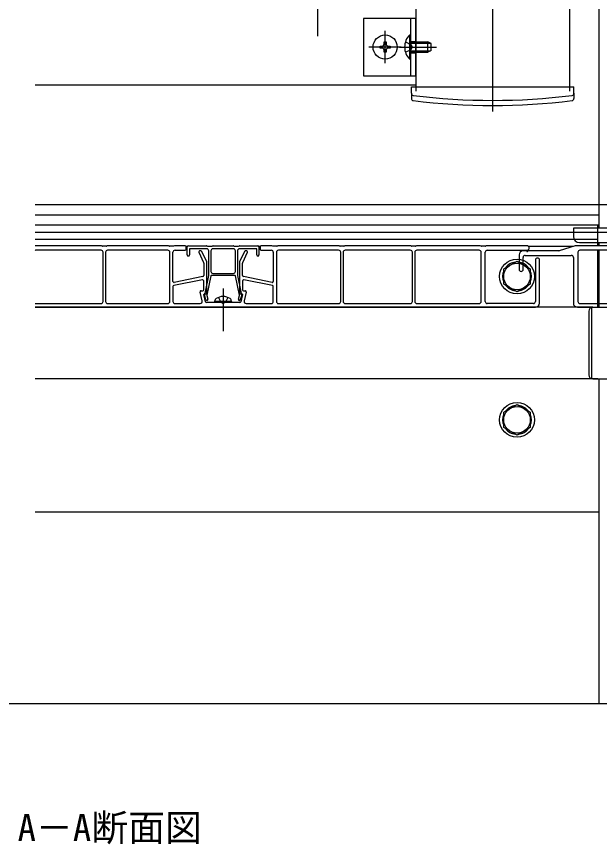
# Model space of a CAD drawing. Units: millimetres, scale not verified. Extents: x -1050 to 1050, y -1565 to 1555.
# Drawn here: x 164.2 to 448.8, y 135.8 to 540 of the extents above; entities that cross this region are included whole.
import ezdxf
from ezdxf.enums import TextEntityAlignment as Align

# ---------------------------------------------------------------- set-up
doc = ezdxf.new("R2010")
doc.units = ezdxf.units.MM
doc.header["$LTSCALE"] = 8
for name, color, linetype in [('0-1_USER1', 3, 'Continuous'), ('0-4_YKK_12', 2, 'Continuous'), ('0-5_YKK_13', 4, 'Continuous'), ('0-9_YSS_K', 3, 'Continuous')]:
    doc.layers.add(name, color=color, linetype=linetype)
doc.styles.add('ＭＳ ゴシック', font='')
doc.styles.get('ＭＳ ゴシック').set_extended_font_data('MS Gothic')

msp = doc.modelspace()

# ---------------------------------------------------------------- linework, layer by layer
at = {"layer": '0-4_YKK_12'}
for p, q in [((396.68, 1091.467), (396.68, 493.593)), ((359.18, 1079.467), (359.18, 505.593)), ((434.18, 1079.467), (434.18, 505.593)), ((448.58, 768.529), (448.58, 436.593)), ((173.309, 506.593), (359.18, 506.593)), ((359.18, 505.593), (359.18, 503.593)), ((434.18, 505.593), (434.18, 503.593)), ((588.309, 448.093), (173.309, 448.093)), ((448.58, 443.093), (173.309, 443.093)), ((448.58, 443.093), (173.309, 443.093)), ((448.58, 438.093), (173.309, 438.093)), ((448.58, 429.593), (448.58, 428.093)), ((247.622, 427.793), (247.038, 427.793)), ((283.122, 427.793), (282.538, 427.793)), ((436.12, 427.793), (414.235, 427.793)), ((448.08, 398.093), (448.08, 425.893)), ((448.58, 425.893), (448.58, 398.093)), ((445.58, 398.093), (173.309, 398.093)), ((445.08, 363.093), (445.08, 398.093)), ((448.08, 363.093), (173.309, 363.093)), ((448.58, 363.093), (448.58, 204.486)), ((448.58, 298.093), (173.309, 298.093))]:
    msp.add_line(p, q, dxfattribs=at)
for points in [[(448.08, 428.093), (448.08, 429.593), (448.08, 436.593), (448.08, 438.093)], [(448.08, 434.593), (436.08, 434.593), (173.309, 434.593)], [(448.08, 431.093), (436.482, 431.093), (173.309, 431.093)]]:
    msp.add_lwpolyline(points, dxfattribs=at)
at = {"layer": '0-5_YKK_13'}
for p, q in [((311.18, 551.536), (311.18, 530.464)), ((356.68, 511.093), (356.68, 539.093)), ((344.18, 517.193), (344.18, 532.993)), ((356.68, 519.193), (356.68, 530.993)), ((356.68, 527.843), (359.18, 527.843)), ((356.68, 527.593), (364.98, 527.593)), ((356.68, 526.938), (366.37, 526.938)), ((366.68, 526.793), (364.98, 527.593)), ((366.68, 523.393), (366.68, 526.793)), ((352.08, 525.093), (336.28, 525.093)), ((342.68, 524.593), (341.68, 524.593)), ((351.18, 525.093), (369.18, 525.093)), ((356.68, 523.247), (366.37, 523.247)), ((356.68, 522.343), (359.18, 522.343)), ((366.68, 523.393), (364.98, 522.593)), ((356.171, 519.193), (356.68, 519.193)), ((356.98, 502.593), (357.032, 505.593)), ((357.032, 505.593), (436.328, 505.593)), ((436.38, 502.593), (436.328, 505.593)), ((356.98, 502.593), (357.026, 499.926)), ((436.38, 502.593), (436.333, 499.926)), ((536.08, 434.593), (436.08, 434.593)), ((439.08, 429.593), (533.08, 429.593)), ((173.51, 428.072), (173.309, 428.012)), ((205.507, 428.093), (173.653, 428.093)), ((205.48, 425.893), (173.68, 425.893)), ((206.01, 427.964), (205.65, 428.072)), ((208.007, 427.943), (206.153, 427.943)), ((206.48, 400.893), (206.48, 424.893)), ((207.68, 424.893), (207.68, 400.893)), ((208.51, 428.072), (208.15, 427.964)), ((238.257, 428.093), (208.653, 428.093)), ((238.08, 425.893), (208.68, 425.893)), ((238.76, 427.964), (238.4, 428.072)), ((240.757, 427.943), (238.903, 427.943)), ((239.08, 400.893), (239.08, 424.893)), ((240.58, 410.703), (240.58, 424.893)), ((241.26, 428.072), (240.9, 427.964)), ((246.58, 428.093), (241.403, 428.093)), ((241.58, 425.893), (246.58, 425.893)), ((247.08, 426.393), (247.08, 427.593)), ((247.58, 423.593), (247.58, 427.593)), ((248.08, 428.093), (257.007, 428.093)), ((248.58, 426.293), (248.58, 423.593)), ((257.08, 426.593), (248.88, 426.593)), ((253.254, 424.886), (255.535, 419.866)), ((254.258, 425.593), (253.709, 425.593)), ((257.035, 420.191), (254.713, 425.3)), ((257.15, 428.072), (257.51, 427.964)), ((257.653, 427.943), (259.507, 427.943)), ((258.08, 413.622), (258.08, 425.593)), ((259.08, 425.593), (259.08, 415.593)), ((259.65, 427.964), (260.01, 428.072)), ((260.153, 428.093), (270.007, 428.093)), ((270.15, 428.072), (270.51, 427.964)), ((270.653, 427.943), (272.507, 427.943)), ((271.08, 415.593), (271.08, 425.593)), ((272.08, 425.593), (272.08, 413.622)), ((272.65, 427.964), (273.01, 428.072)), ((281.28, 426.593), (273.08, 426.593)), ((275.447, 425.299), (273.125, 420.18)), ((273.153, 428.093), (282.08, 428.093)), ((274.625, 419.856), (276.907, 424.886)), ((276.451, 425.593), (275.902, 425.593)), ((281.58, 423.593), (281.58, 426.293)), ((282.58, 427.593), (282.58, 423.593)), ((283.08, 427.593), (283.08, 426.393)), ((288.757, 428.093), (283.58, 428.093)), ((283.58, 425.893), (288.58, 425.893)), ((289.26, 427.964), (288.9, 428.072)), ((291.257, 427.943), (289.403, 427.943)), ((289.58, 424.893), (289.58, 410.703)), ((291.08, 424.893), (291.08, 400.893)), ((291.76, 428.072), (291.4, 427.964)), ((321.507, 428.093), (291.903, 428.093)), ((321.48, 425.893), (292.08, 425.893)), ((322.01, 427.964), (321.65, 428.072)), ((324.007, 427.943), (322.153, 427.943)), ((322.48, 400.893), (322.48, 424.893)), ((323.68, 424.893), (323.68, 400.893)), ((324.51, 428.072), (324.15, 427.964)), ((356.507, 428.093), (324.653, 428.093)), ((356.48, 425.893), (324.68, 425.893)), ((357.01, 427.964), (356.65, 428.072)), ((359.007, 427.943), (357.153, 427.943)), ((357.48, 400.893), (357.48, 424.893)), ((358.68, 424.893), (358.68, 400.893)), ((359.51, 428.072), (359.15, 427.964)), ((390.507, 428.093), (359.653, 428.093)), ((390.08, 425.893), (359.68, 425.893)), ((391.01, 427.964), (390.65, 428.072)), ((391.08, 400.893), (391.08, 424.893)), ((393.007, 427.943), (391.153, 427.943)), ((393.08, 400.893), (393.08, 424.893)), ((393.51, 428.072), (393.15, 427.964)), ((413.48, 428.093), (393.653, 428.093)), ((394.08, 425.893), (413.48, 425.893)), ((413.06, 425.593), (411.58, 425.593)), ((429.004, 425.593), (414.1, 425.593)), ((437.007, 428.07), (429.153, 425.615)), ((469.507, 428.093), (437.156, 428.093)), ((438.28, 424.893), (438.28, 400.893)), ((469.48, 425.893), (439.28, 425.893)), ((409.58, 423.593), (409.58, 416.593)), ((411.58, 416.593), (411.58, 422.393)), ((412.58, 423.393), (435.08, 423.393)), ((417.58, 421.093), (417.58, 400.893)), ((419.58, 400.093), (419.58, 421.093)), ((436.08, 422.393), (436.08, 400.093)), ((255.58, 419.66), (255.58, 413.503)), ((257.08, 404.893), (257.08, 419.984)), ((273.08, 419.974), (273.08, 404.893)), ((274.58, 413.503), (274.58, 419.649)), ((255.178, 413.012), (241.178, 410.212)), ((256.317, 404.776), (258.074, 413.564)), ((259.052, 413.352), (257.159, 403.891)), ((270.814, 413.593), (259.346, 413.593)), ((260.08, 414.593), (270.08, 414.593)), ((273.001, 403.891), (271.108, 413.352)), ((272.086, 413.564), (273.843, 404.776)), ((288.982, 410.212), (274.982, 413.012)), ((254.982, 411.443), (240.982, 408.643)), ((255.58, 406.593), (255.58, 410.953)), ((274.58, 410.953), (274.58, 406.593)), ((289.178, 408.643), (275.178, 411.443)), ((240.58, 408.153), (240.58, 400.893)), ((254.864, 401.124), (253.828, 405.477)), ((254.314, 406.093), (255.08, 406.093)), ((256.489, 400.777), (255.668, 404.223)), ((255.96, 404.593), (256.78, 404.593)), ((256.7, 401.754), (255.994, 404.203)), ((265.08, 407.293), (265.08, 386.393)), ((273.38, 404.593), (274.2, 404.593)), ((274.166, 404.203), (273.46, 401.754)), ((274.492, 404.223), (273.671, 400.777)), ((275.08, 406.093), (275.846, 406.093)), ((276.332, 405.477), (275.296, 401.124)), ((289.58, 400.893), (289.58, 408.153)), ((264.56, 400.393), (256.975, 400.393)), ((257.165, 403.749), (257.66, 402.031)), ((261.08, 400.893), (261.222, 401.695)), ((269.08, 400.893), (261.08, 400.893)), ((261.08, 400.893), (261.168, 400.393)), ((268.992, 400.393), (261.168, 400.393)), ((273.185, 400.393), (265.6, 400.393)), ((269.08, 400.893), (268.939, 401.695)), ((269.08, 400.893), (268.992, 400.393)), ((272.5, 402.031), (272.995, 403.749)), ((173.309, 398.093), (417.58, 398.093)), ((173.68, 399.893), (205.48, 399.893)), ((208.68, 399.893), (238.08, 399.893)), ((241.58, 399.893), (253.891, 399.893)), ((276.269, 399.893), (288.58, 399.893)), ((292.08, 399.893), (321.48, 399.893)), ((324.68, 399.893), (356.48, 399.893)), ((359.68, 399.893), (390.08, 399.893)), ((416.58, 399.893), (394.08, 399.893)), ((438.08, 398.093), (588.309, 398.093)), ((439.28, 399.893), (469.48, 399.893)), ((443.58, 396.093), (443.58, 365.093)), ((445.58, 398.093), (526.58, 398.093)), ((445.58, 363.093), (526.58, 363.093))]:
    msp.add_line(p, q, dxfattribs=at)
for points in [[(359.18, 511.093), (359.18, 539.093), (333.68, 539.093), (333.68, 511.093)], [(408.58, 420.598), (415.08, 416.846), (415.08, 409.34), (408.58, 405.587), (402.08, 409.34), (402.08, 416.846)], [(408.58, 350.598), (415.08, 346.846), (415.08, 339.34), (408.58, 335.587), (402.08, 339.34), (402.08, 346.846)]]:
    msp.add_lwpolyline(points, close=True, dxfattribs=at)
for points in [[(356.171, 519.193), (356.171, 530.993), (356.68, 530.993)], [(341.68, 524.593), (341.68, 525.593), (342.68, 525.593)], [(343.68, 526.593), (343.68, 527.593), (344.68, 527.593), (344.68, 526.593)], [(345.68, 525.593), (346.68, 525.593), (346.68, 524.593), (345.68, 524.593)], [(354.069, 527.593), (356.847, 526.238), (357.456, 525.093)], [(356.68, 522.593), (364.98, 522.593), (364.98, 527.593)], [(344.68, 523.593), (344.68, 522.593), (343.68, 522.593), (343.68, 523.593)], [(354.069, 522.593), (356.847, 523.948), (357.456, 525.093)], [(536.08, 436.593), (436.08, 436.593), (436.08, 432.593)], [(270.08, 426.593), (265.08, 426.593), (260.08, 426.593)], [(262.78, 402.872), (263.935, 400.556), (265.08, 399.947)], [(267.38, 402.872), (266.225, 400.556), (265.08, 399.947)]]:
    msp.add_lwpolyline(points, dxfattribs=at)
for centre, radius in [((344.18, 525.093), 5.9), ((408.58, 413.093), 8.5), ((408.58, 413.093), 6.5), ((408.58, 343.093), 8.5), ((408.58, 343.093), 6.5)]:
    msp.add_circle(centre, radius, dxfattribs=at)
for centre, radius, start, end in [((361.912, 525.093), 8.232, 134.2189, 225.7811), ((342.68, 526.593), 1, 270, 360), ((345.68, 526.593), 1, 180, 270), ((342.68, 523.593), 1, 360, 90), ((345.68, 523.593), 1, 90, 180), ((357.983, 502.439), 1, 181, 262.97773), ((396.68, 816.593), 317.528, 262.97773, 277.02227), ((435.377, 502.439), 1, 277.02227, 359), ((358.026, 499.943), 1, 181, 263.0403), ((396.68, 816.593), 320, 263.0403, 276.9597), ((435.334, 499.943), 1, 276.9597, 359), ((439.08, 432.593), 3, 180, 270), ((173.68, 424.893), 1, 90, 111.75864), ((173.653, 427.593), 0.5, 90, 106.69924), ((205.48, 424.893), 1, 0, 90), ((205.507, 427.593), 0.5, 73.30076, 90), ((206.153, 428.443), 0.5, 253.30076, 270), ((208.68, 424.893), 1, 90, 180), ((208.007, 428.443), 0.5, 270, 286.69924), ((208.653, 427.593), 0.5, 90, 106.69924), ((238.08, 424.893), 1, 360, 90), ((238.257, 427.593), 0.5, 73.30076, 90), ((238.903, 428.443), 0.5, 253.30076, 270), ((241.58, 424.893), 1, 90, 180), ((240.757, 428.443), 0.5, 270, 286.69924), ((241.403, 427.593), 0.5, 90, 106.69924), ((246.58, 427.593), 0.5, 0, 90), ((246.58, 426.393), 0.5, 270, 0), ((248.08, 427.593), 0.5, 90, 180), ((248.88, 426.293), 0.3, 90, 180), ((253.709, 425.093), 0.5, 90, 204.44395), ((254.258, 425.093), 0.5, 24.44395, 90), ((257.007, 427.593), 0.5, 73.30076, 90), ((257.08, 425.593), 1, 0, 90), ((257.653, 428.443), 0.5, 253.30076, 270), ((260.08, 425.593), 1, 90, 180), ((259.507, 428.443), 0.5, 270, 286.69924), ((260.153, 427.593), 0.5, 90, 106.69924), ((270.007, 427.593), 0.5, 73.30076, 90), ((270.08, 425.593), 1, 0, 90), ((270.653, 428.443), 0.5, 253.30076, 270), ((273.08, 425.593), 1, 90, 180), ((272.507, 428.443), 0.5, 270, 286.69924), ((273.153, 427.593), 0.5, 90, 106.69924), ((275.902, 425.093), 0.5, 90, 155.5983), ((276.451, 425.093), 0.5, 335.5983, 90), ((281.28, 426.293), 0.3, 0, 90), ((282.08, 427.593), 0.5, 0, 90), ((283.58, 427.593), 0.5, 90, 180), ((283.58, 426.393), 0.5, 180, 270), ((288.58, 424.893), 1, 0, 90), ((288.757, 427.593), 0.5, 73.30076, 90), ((289.403, 428.443), 0.5, 253.30076, 270), ((292.08, 424.893), 1, 90, 180), ((291.257, 428.443), 0.5, 270, 286.69924), ((291.903, 427.593), 0.5, 90, 106.69924), ((321.48, 424.893), 1, 0, 90), ((321.507, 427.593), 0.5, 73.30076, 90), ((322.153, 428.443), 0.5, 253.30076, 270), ((324.68, 424.893), 1, 90, 180), ((324.007, 428.443), 0.5, 270, 286.69924), ((324.653, 427.593), 0.5, 90, 106.69924), ((356.48, 424.893), 1, 0, 90), ((356.507, 427.593), 0.5, 73.30076, 90), ((357.153, 428.443), 0.5, 253.30076, 270), ((359.68, 424.893), 1, 90, 180), ((359.007, 428.443), 0.5, 270, 286.69924), ((359.653, 427.593), 0.5, 90, 106.69924), ((390.08, 424.893), 1, 0, 90), ((390.507, 427.593), 0.5, 73.30076, 90), ((391.153, 428.443), 0.5, 253.30076, 270), ((393.007, 428.443), 0.5, 270, 286.69924), ((394.08, 424.893), 1, 90, 180), ((393.653, 427.593), 0.5, 90, 106.69924), ((411.58, 423.593), 2, 90, 180), ((413.06, 425.293), 0.3, 30, 90), ((413.58, 425.593), 0.3, 210, 330), ((413.48, 426.993), 1.1, 270, 90), ((414.1, 425.293), 0.3, 90, 150), ((429.004, 426.093), 0.5, 270, 287.35402), ((437.156, 427.593), 0.5, 90, 107.35402), ((439.28, 424.893), 1, 90, 180), ((248.08, 423.593), 0.5, 180, 270), ((248.08, 423.593), 0.5, 270, 0), ((282.08, 423.593), 0.5, 180, 270), ((282.08, 423.593), 0.5, 270, 0), ((412.58, 422.393), 1, 90, 180), ((418.58, 421.093), 1, 0, 180), ((435.08, 422.393), 1, 0, 90), ((255.08, 419.66), 0.5, 0, 24.44395), ((256.58, 419.984), 0.5, 0, 24.44395), ((273.58, 419.974), 0.5, 155.5983, 180), ((275.08, 419.649), 0.5, 155.5983, 180), ((408.58, 413.093), 7.05, 97.21814, 142.78186), ((408.58, 413.093), 7.05, 37.21814, 82.78186), ((410.58, 416.593), 1, 180, 0), ((255.08, 413.503), 0.5, 281.30993, 0), ((257.78, 413.622), 0.3, 348.69007, 0), ((259.346, 413.293), 0.3, 90, 168.69007), ((260.08, 415.593), 1, 180, 270), ((270.08, 415.593), 1, 270, 0), ((270.814, 413.293), 0.3, 11.30993, 90), ((272.38, 413.622), 0.3, 180, 191.30993), ((275.08, 413.503), 0.5, 180, 258.69007), ((408.58, 413.093), 7.05, 157.21814, 202.78186), ((408.58, 413.093), 7.05, 337.21814, 22.78186), ((241.08, 410.703), 0.5, 180, 281.30993), ((241.08, 408.153), 0.5, 101.30993, 180), ((255.08, 410.953), 0.5, 0, 101.30993), ((275.08, 410.953), 0.5, 78.69007, 180), ((289.08, 410.703), 0.5, 258.69007, 0), ((289.08, 408.153), 0.5, 360, 78.69007), ((408.58, 413.093), 7.05, 217.21814, 262.78186), ((408.58, 413.093), 7.05, 277.21814, 322.78186), ((254.314, 405.593), 0.5, 90, 193.3925), ((255.08, 406.593), 0.5, 270, 0), ((255.96, 404.293), 0.3, 90, 193.3925), ((256.28, 404.293), 0.3, 114.827, 197.33887), ((256.022, 404.835), 0.3, 296.01796, 348.69007), ((256.78, 404.893), 0.3, 270, 0), ((273.38, 404.893), 0.3, 180, 270), ((274.138, 404.835), 0.3, 191.30993, 243.98204), ((273.88, 404.293), 0.3, 342.66113, 65.173), ((274.2, 404.293), 0.3, 346.6075, 90), ((275.08, 406.593), 0.5, 180, 270), ((275.846, 405.593), 0.5, 346.6075, 90), ((205.48, 400.893), 1, 270, 0), ((208.68, 400.893), 1, 180, 270), ((238.08, 400.893), 1, 270, 360), ((241.58, 400.893), 1, 180, 270), ((253.891, 400.893), 1, 270, 13.3925), ((256.975, 400.893), 0.5, 193.3925, 270), ((257.18, 401.893), 0.5, 196.079, 16.079), ((257.454, 403.832), 0.3, 168.69007, 196.079), ((262.108, 401.539), 0.9, 122.05588, 170), ((265.08, 396.793), 6.5, 57.94412, 122.05588), ((264.56, 400.093), 0.3, 30, 90), ((265.08, 400.393), 0.3, 210, 330), ((265.6, 400.093), 0.3, 90, 150), ((268.052, 401.539), 0.9, 10, 57.94412), ((272.98, 401.893), 0.5, 163.921, 343.921), ((272.706, 403.832), 0.3, 343.921, 11.30993), ((273.185, 400.893), 0.5, 270, 346.6075), ((276.269, 400.893), 1, 166.6075, 270), ((288.58, 400.893), 1, 270, 0), ((292.08, 400.893), 1, 180, 270), ((321.48, 400.893), 1, 270, 0), ((324.68, 400.893), 1, 180, 270), ((356.48, 400.893), 1, 270, 0), ((359.68, 400.893), 1, 180, 270), ((390.08, 400.893), 1, 270, 0), ((394.08, 400.893), 1, 180, 270), ((416.58, 400.893), 1, 270, 0), ((439.28, 400.893), 1, 180, 270), ((173.68, 400.893), 1, 248.24136, 270), ((417.58, 400.093), 2, 270, 0), ((438.08, 400.093), 2, 180, 270), ((445.58, 396.093), 2, 90, 180), ((445.58, 365.093), 2, 180, 270), ((408.58, 343.093), 7.05, 97.21814, 142.78186), ((408.58, 343.093), 7.05, 37.21814, 82.78186), ((408.58, 343.093), 7.05, 157.21814, 202.78186), ((408.58, 343.093), 7.05, 337.21814, 22.78186), ((408.58, 343.093), 7.05, 217.21814, 262.78186), ((408.58, 343.093), 7.05, 277.21814, 322.78186)]:
    msp.add_arc(centre, radius, start, end, dxfattribs=at)
at = {"layer": '0-9_YSS_K'}
msp.add_line((910.871, 204.486), (-291.427, 204.486), dxfattribs=at)

# ---------------------------------------------------------------- texts
at = {"layer": '0-1_USER1', "style": 'ＭＳ ゴシック'}
msp.add_text('A－A断面図', height=13.2, dxfattribs=at).set_placement((164.693, 133.448), align=Align.BOTTOM_LEFT)

doc.saveas('drawing.dxf')
